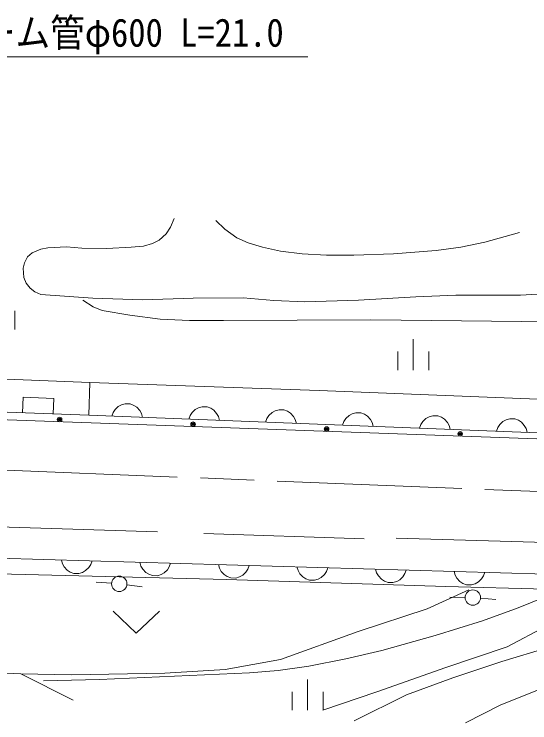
# Model space of a CAD drawing. Units: millimetres, scale not verified. Extents: x 40000 to 680000, y 20000 to 380000.
# Drawn here: x 171618 to 205125, y 264311 to 310318 of the extents above; entities that cross this region are included whole.
import ezdxf
from ezdxf.enums import TextEntityAlignment as Align

# ---------------------------------------------------------------- set-up
doc = ezdxf.new("R2010")
doc.units = ezdxf.units.MM
doc.header["$LTSCALE"] = 1000
doc.linetypes.add('CHAIN', pattern=[18.5, 12, -1.5, 3.5, -1.5])
for name, color, linetype, lineweight in [('M-BGD', 7, 'Continuous', 13), ('M-BMK', 2, 'CHAIN', 13), ('M-STR-HTXT', 7, 'Continuous', 13), ('M-STR-STRC', 7, 'Continuous', 13)]:
    doc.layers.add(name, color=color, linetype=linetype, lineweight=lineweight)
doc.styles.add('ＭＳ ゴシック', font='')
doc.styles.get('ＭＳ ゴシック').set_extended_font_data('MS Gothic')

msp = doc.modelspace()

# ---------------------------------------------------------------- linework, layer by layer
at = {"layer": 'M-BGD'}
for p, q in [((171656, 291055), (171656, 289855)), ((197553, 289210), (197553, 287210)), ((196553, 288410), (196553, 287210)), ((198553, 288410), (198553, 287210)), ((163303, 286920), (176526, 286404)), ((176461, 284276), (176526, 286404)), ((176526, 286404), (176461, 284276)), ((176526, 286404), (191443, 285888)), ((191443, 285888), (245108, 283760)), ((172195, 285443), (172156, 284444)), ((174194, 285365), (172195, 285443)), ((174155, 284366), (174194, 285365)), ((226622, 281989), (140213, 285085)), ((176461, 284276), (163239, 284792)), ((178386, 284842), (178178, 284650)), ((178590, 284954), (178386, 284842)), ((178833, 285025), (178590, 284954)), ((179153, 285012), (178833, 285025)), ((179389, 284923), (179153, 285012)), ((179585, 284795), (179389, 284923)), ((179777, 284588), (179585, 284795)), ((183831, 284831), (183588, 284761)), ((184151, 284819), (183831, 284831)), ((184387, 284730), (184151, 284819)), ((178050, 284455), (177961, 284218)), ((178178, 284650), (178050, 284455)), ((179889, 284383), (179777, 284588)), ((179960, 284140), (179889, 284383)), ((183176, 284456), (183048, 284261)), ((183383, 284648), (183176, 284456)), ((183588, 284761), (183383, 284648)), ((184582, 284602), (184387, 284730)), ((184775, 284394), (184582, 284602)), ((184887, 284190), (184775, 284394)), ((188381, 284455), (188174, 284263)), ((188586, 284567), (188381, 284455)), ((188829, 284638), (188586, 284567)), ((189148, 284625), (188829, 284638)), ((189385, 284536), (189148, 284625)), ((189580, 284408), (189385, 284536)), ((189772, 284201), (189580, 284408)), ((193584, 284374), (193379, 284261)), ((193826, 284444), (193584, 284374)), ((194146, 284432), (193826, 284444)), ((194383, 284343), (194146, 284432)), ((194578, 284215), (194383, 284343)), ((251429, 281373), (176461, 284276)), ((183048, 284261), (182959, 284024)), ((184957, 283947), (184887, 284190)), ((188046, 284068), (187957, 283831)), ((188174, 284263), (188046, 284068)), ((189885, 283996), (189772, 284201)), ((189955, 283753), (189885, 283996)), ((193044, 283874), (192955, 283637)), ((193171, 284069), (193044, 283874)), ((193379, 284261), (193171, 284069)), ((194770, 284007), (194578, 284215)), ((194882, 283803), (194770, 284007)), ((198169, 283876), (198042, 283681)), ((198377, 284068), (198169, 283876)), ((198581, 284180), (198377, 284068)), ((198824, 284251), (198581, 284180)), ((199144, 284238), (198824, 284251)), ((199381, 284149), (199144, 284238)), ((199576, 284021), (199381, 284149)), ((199768, 283814), (199576, 284021)), ((203375, 283874), (203167, 283682)), ((203579, 283987), (203375, 283874)), ((203822, 284057), (203579, 283987)), ((204142, 284045), (203822, 284057)), ((204379, 283956), (204142, 284045)), ((204574, 283828), (204379, 283956)), ((194953, 283560), (194882, 283803)), ((198042, 283681), (197952, 283444)), ((199880, 283609), (199768, 283814)), ((199951, 283366), (199880, 283609)), ((203039, 283487), (202950, 283250)), ((203167, 283682), (203039, 283487)), ((204766, 283620), (204574, 283828)), ((204878, 283416), (204766, 283620)), ((204949, 283173), (204878, 283416)), ((144382, 275754), (208852, 273893)), ((174683, 274879), (174756, 274637)), ((176595, 274584), (176682, 274822)), ((179786, 274732), (179859, 274490)), ((181698, 274437), (181785, 274674)), ((185424, 273612), (144594, 274642)), ((174756, 274637), (174870, 274434)), ((174870, 274434), (175064, 274228)), ((175064, 274228), (175260, 274102)), ((176263, 274193), (176469, 274388)), ((176469, 274388), (176595, 274584)), ((179859, 274490), (179973, 274286)), ((179973, 274286), (180167, 274081)), ((181366, 274046), (181572, 274240)), ((181572, 274240), (181698, 274437)), ((184889, 274585), (184962, 274343)), ((184962, 274343), (185076, 274139)), ((186675, 274093), (186801, 274289)), ((186801, 274289), (186888, 274527)), ((189992, 274437), (190065, 274195)), ((191904, 274142), (191991, 274380)), ((195095, 274290), (195168, 274048)), ((197007, 273995), (197094, 274232)), ((175260, 274102), (175498, 274015)), ((175498, 274015), (175818, 274006)), ((175818, 274006), (176060, 274079)), ((176060, 274079), (176263, 274193)), ((180167, 274081), (180363, 273955)), ((180363, 273955), (180601, 273868)), ((180601, 273868), (180921, 273859)), ((180921, 273859), (181163, 273932)), ((181163, 273932), (181366, 274046)), ((185076, 274139), (185270, 273933)), ((185270, 273933), (185466, 273808)), ((185466, 273808), (185704, 273721)), ((186024, 273712), (186266, 273785)), ((186266, 273785), (186469, 273899)), ((186469, 273899), (186675, 274093)), ((190065, 274195), (190179, 273992)), ((190179, 273992), (190373, 273786)), ((190373, 273786), (190569, 273660)), ((191369, 273637), (191573, 273752)), ((191573, 273752), (191778, 273946)), ((191778, 273946), (191904, 274142)), ((195168, 274048), (195282, 273845)), ((195282, 273845), (195476, 273639)), ((196676, 273604), (196881, 273798)), ((196881, 273798), (197007, 273995)), ((200198, 274143), (200271, 273901)), ((200271, 273901), (200385, 273697)), ((201984, 273651), (202110, 273848)), ((202110, 273848), (202197, 274085)), ((177947, 273370), (176949, 273442)), ((199672, 273161), (185424, 273612)), ((185704, 273721), (186024, 273712)), ((190569, 273660), (190807, 273574)), ((190807, 273574), (191127, 273564)), ((191127, 273564), (191369, 273637)), ((195476, 273639), (195673, 273513)), ((195673, 273513), (195910, 273426)), ((195910, 273426), (196230, 273417)), ((196230, 273417), (196472, 273490)), ((196472, 273490), (196676, 273604)), ((200385, 273697), (200579, 273492)), ((200579, 273492), (200776, 273366)), ((200776, 273366), (201013, 273279)), ((201333, 273270), (201575, 273343)), ((201575, 273343), (201779, 273457)), ((201779, 273457), (201984, 273651)), ((178941, 273269), (179933, 273141)), ((201152, 272951), (198448, 271716)), ((206318, 272992), (199672, 273161)), ((201013, 273279), (201333, 273270)), ((200922, 272450), (199922, 272466)), ((201920, 272398), (202916, 272308)), ((178051, 271566), (179551, 270126)), ((179551, 270126), (181051, 271566)), ((198448, 271716), (193980, 270247)), ((203657, 269243), (206853, 270939)), ((193980, 270247), (188924, 268424)), ((199673, 267901), (203657, 269243)), ((188924, 268424), (185338, 267778)), ((185338, 267778), (181399, 267542)), ((195175, 266323), (199673, 267901)), ((172052, 267484), (169465, 267601)), ((175344, 267425), (172052, 267484)), ((172052, 267484), (175462, 265779)), ((181399, 267542), (175344, 267425)), ((190688, 267131), (190688, 265131)), ((189688, 266331), (189688, 265131)), ((191664, 265140), (195175, 266323)), ((191688, 266331), (191688, 265131))]:
    msp.add_line(p, q, dxfattribs=at)
for points in [[(182013, 297047), (181786, 296488), (181504, 296049), (181049, 295649), (180604, 295419), (180026, 295264), (179220, 295185), (177641, 295100), (176009, 295128), (175021, 295204), (173815, 295158), (173360, 295062), (172792, 294822), (172492, 294563), (172284, 294180), (172209, 293822), (172255, 293215), (172402, 292855), (172649, 292530), (172965, 292284), (173352, 292127), (176735, 291890), (179987, 291762), (183251, 291889), (186487, 291906), (188480, 291725), (190513, 291648), (193990, 291750), (197723, 291966), (200321, 292079), (202718, 292084), (204524, 292081), (206331, 292186)], [(184721, 296918), (185305, 296366), (186092, 295807), (186822, 295477), (187754, 295189), (188933, 294937), (190323, 294758), (191922, 294665), (193680, 294669), (196273, 294768), (199049, 294978), (200635, 295195), (202208, 295524), (204458, 296144)], [(176078, 291758), (176751, 291325), (177341, 291090), (179129, 290767), (181113, 290525), (183019, 290433), (185219, 290439), (194803, 290474), (204601, 290370), (214217, 290203)], [(206774, 272754), (204366, 271771), (202039, 270933), (198979, 269978), (195511, 269011), (193179, 268460), (190757, 267997), (188776, 267715), (186919, 267551), (177158, 267114), (173516, 267033)], [(209305, 270014), (206324, 269210), (203316, 268291), (200128, 267241), (197108, 266129), (193715, 264430)], [(210751, 268317), (206887, 266920), (203239, 265489), (200935, 264311)]]:
    msp.add_lwpolyline(points, dxfattribs=at)
for centre, radius in [((174568, 284004), 150), ((174568, 284004), 90), ((174568, 284004), 30), ((183244, 283693), 150), ((183244, 283693), 90), ((183244, 283693), 30), ((191921, 283382), 150), ((191921, 283382), 90), ((191921, 283382), 30), ((200597, 283071), 150), ((200597, 283071), 90), ((200597, 283071), 30), ((178446, 273334), 500), ((201422, 272443), 500)]:
    msp.add_circle(centre, radius, dxfattribs=at)
at = {"layer": 'M-BMK'}
msp.add_line((170228, 280752), (251345, 277481), dxfattribs=at)
at = {"layer": 'M-STR-HTXT'}
msp.add_line((164571, 307538), (190695, 307538), dxfattribs=at)
at = {"layer": 'M-STR-STRC'}
for p, q in [((180941, 276704), (166840, 277167)), ((194353, 276254), (183933, 276607)), ((196442, 276305), (208645, 275949))]:
    msp.add_line(p, q, dxfattribs=at)

# ---------------------------------------------------------------- texts
at = {"layer": 'M-STR-HTXT', "style": 'ＭＳ ゴシック', "width": 0.9}
msp.add_text('ヒューム管φ600 L=21.0', height=1833, dxfattribs=at).set_placement((164955, 307655), align=Align.BOTTOM_LEFT)

doc.saveas('drawing.dxf')
